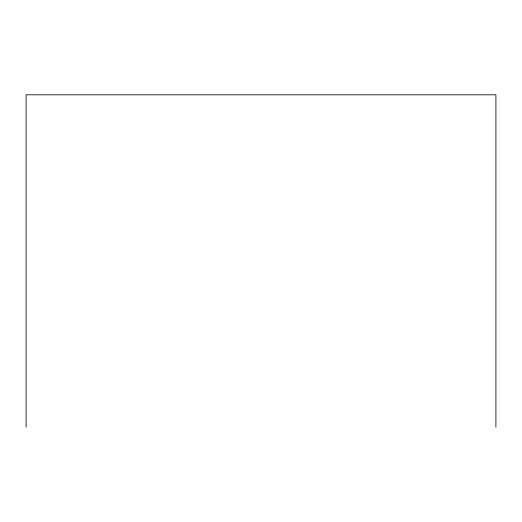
<?xml version="1.0" encoding="UTF-8"?>
<svg xmlns="http://www.w3.org/2000/svg" width="522" height="522" viewBox="0 0 522 522"><rect width="100%" height="100%" fill="white"/><g stroke="black" fill="none" stroke-linecap="round" stroke-linejoin="round"><path stroke-width="0.78" d="M495.9 427.185L495.9 94.815L26.1 94.815L26.1 427.185"/></g></svg>
